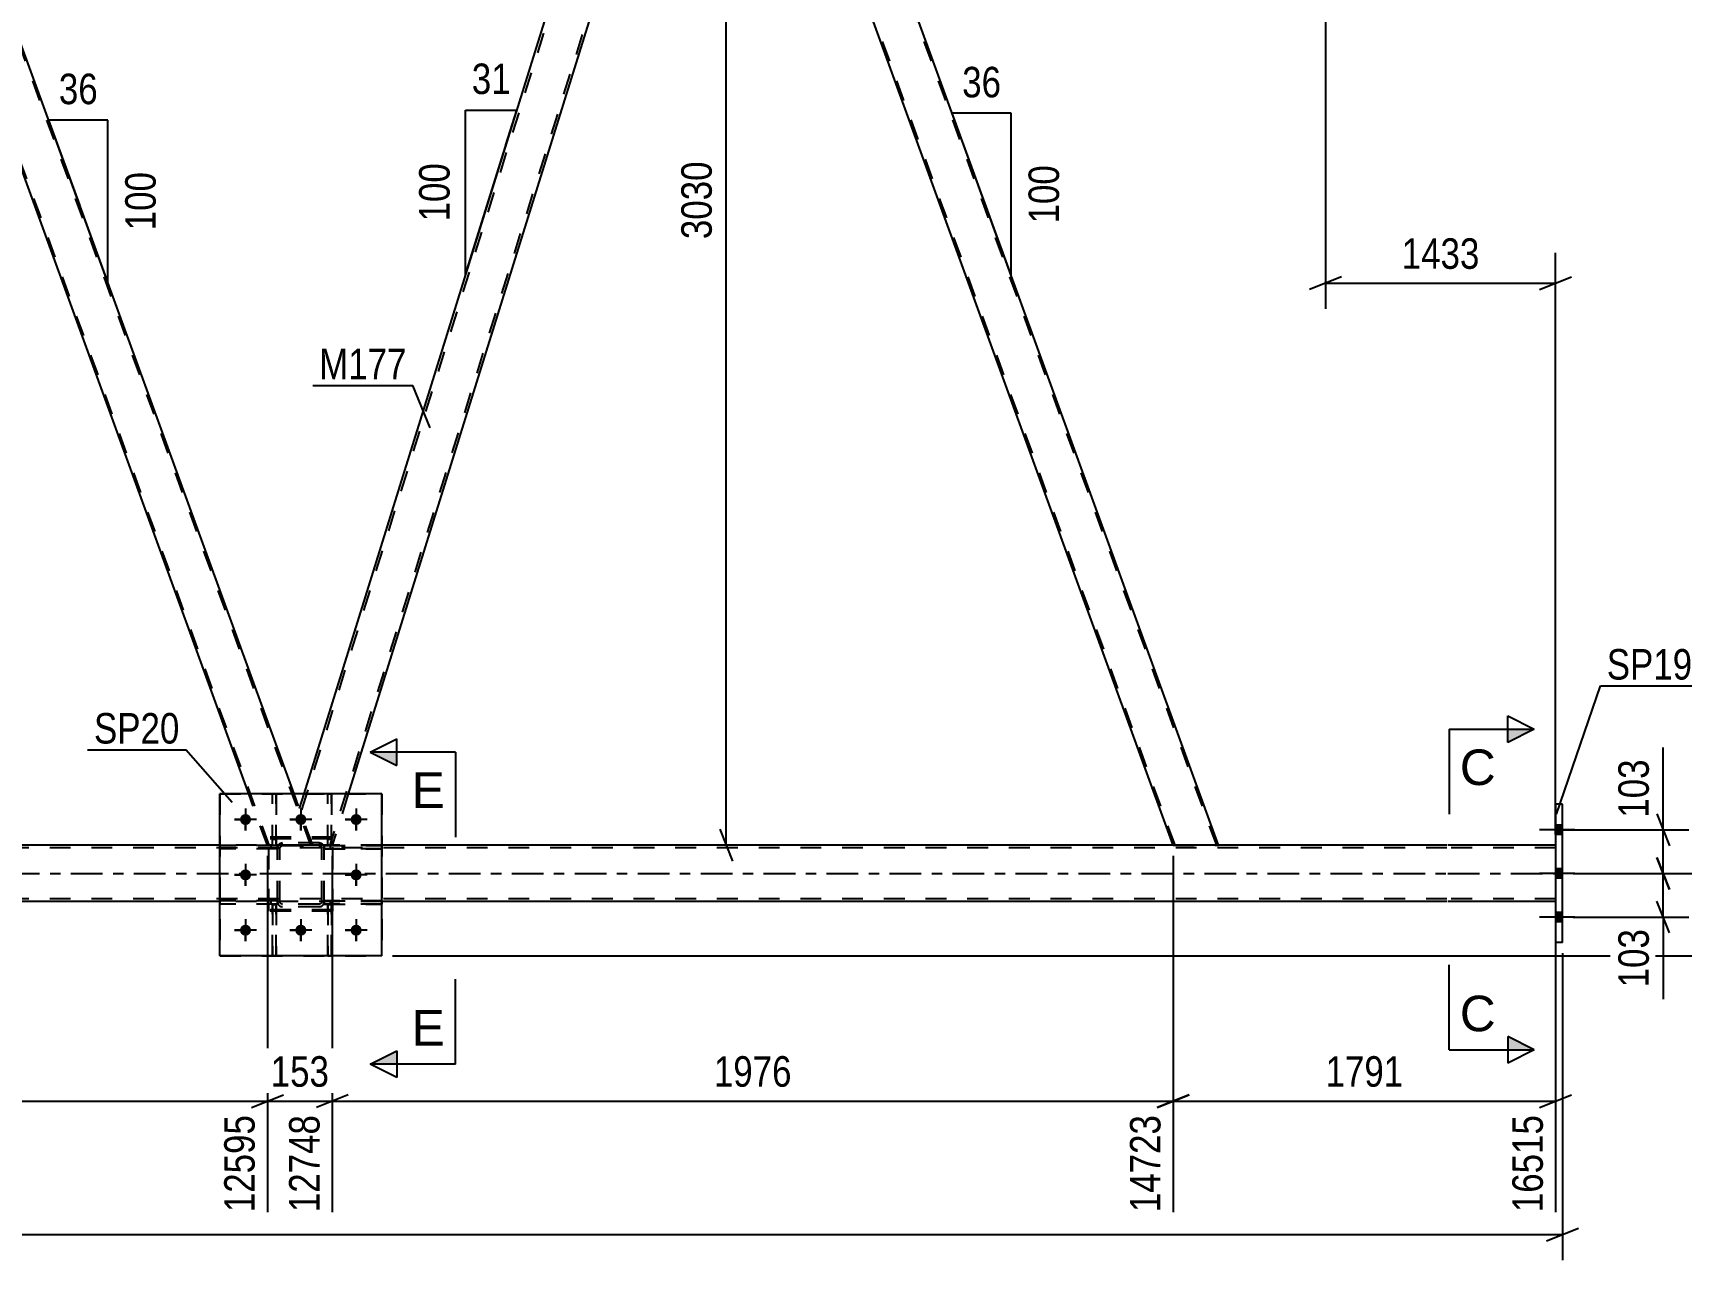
# Model space of a CAD drawing. Header units: millimetres. Extents: x -82 to 759, y -428 to 166.
# Drawn here: x 526.4 to 681.3, y -162.2 to -46.9 of the extents above; entities that cross this region are included whole.
import ezdxf

# ---------------------------------------------------------------- set-up
doc = ezdxf.new("R2010")
doc.units = ezdxf.units.MM
doc.linetypes.add('DXK_LINE_DOT2', pattern=[3.9198, 1.9599, -1.9599])
doc.linetypes.add('DXK_LINE_DOT3', pattern=[5.9187, 2.979, -0.9799, 0.9799, -0.9799])
doc.styles.add('Arial', font='ARIAL.TTF', dxfattribs={"height": 0.2})
doc.styles.add('Arial Narrow', font='ARIALN.TTF', dxfattribs={"height": 0.2})

# ---------------------------------------------------------------- blocks, each defined once
blk = doc.blocks.new('Part-814409776-3960 - 3670')
at = {"color": 2, "linetype": 'Continuous'}
for p, q in [((593.71, -2), (589.45, -2)), ((637.83, -123.22), (593.71, -2)), ((633.57, -123.22), (590.98, -6.2))]:
    blk.add_line(p, q, dxfattribs=at)
at = {"color": 7, "linetype": 'DXK_LINE_DOT2'}
for p, q in [((589.45, -2), (590.98, -6.2)), ((633.74, -123.22), (589.62, -2)), ((637.66, -123.22), (593.54, -2)), ((633.57, -123.22), (637.83, -123.22))]:
    blk.add_line(p, q, dxfattribs=at)
blk = doc.blocks.new('Part-814409776-3896 - 3670')
at = {"color": 2, "linetype": 'Continuous'}
for p, q in [((554.13, -118.4), (554.13, -118.4)), ((554.45, -118.4), (554.13, -118.4)), ((554.45, -118.4), (554.45, -118.4))]:
    blk.add_line(p, q, dxfattribs=at)
at = {"color": 7, "linetype": 'DXK_LINE_DOT2'}
for p, q in [((554.13, -123.25), (554.13, -118.4)), ((554.45, -123.25), (554.45, -118.4)), ((554.13, -122.65), (554.45, -122.65)), ((554.45, -123.25), (554.13, -123.25))]:
    blk.add_line(p, q, dxfattribs=at)
blk = doc.blocks.new('Part-814409776-3920 - 3670')
at = {"color": 7, "linetype": 'DXK_LINE_DOT2'}
for p, q in [((549.38, -128.44), (543.98, -128.44)), ((543.98, -128.44), (543.98, -128.76)), ((548.78, -128.76), (548.78, -128.44)), ((549.38, -128.76), (549.38, -128.44)), ((549.38, -128.76), (543.98, -128.76))]:
    blk.add_line(p, q, dxfattribs=at)
blk = doc.blocks.new('Part-814409776-3889 - 3670')
at = {"color": 7, "linetype": 'DXK_LINE_DOT2'}
for p, q in [((559.18, -123.24), (553.78, -123.24)), ((553.78, -123.24), (553.78, -123.56)), ((553.78, -123.56), (559.18, -123.56)), ((554.38, -123.56), (554.38, -123.24)), ((559.18, -123.56), (559.18, -123.24))]:
    blk.add_line(p, q, dxfattribs=at)
blk = doc.blocks.new('Part-814409776-3890 - 3670')
at = {"color": 7, "linetype": 'DXK_LINE_DOT2'}
for p, q in [((559.18, -128.44), (553.78, -128.44)), ((553.78, -128.44), (553.78, -128.76)), ((554.38, -128.76), (554.38, -128.44)), ((559.18, -128.76), (559.18, -128.44)), ((553.78, -128.76), (559.18, -128.76))]:
    blk.add_line(p, q, dxfattribs=at)
blk = doc.blocks.new('Part-814409776-3893 - 3670')
at = {"color": 7, "linetype": 'DXK_LINE_DOT2'}
for p, q in [((549.25, -128.77), (548.93, -128.77)), ((548.93, -128.77), (548.93, -133.6)), ((548.93, -129.37), (549.25, -129.37)), ((549.25, -133.6), (549.25, -128.77)), ((548.93, -133.6), (549.25, -133.6))]:
    blk.add_line(p, q, dxfattribs=at)
blk = doc.blocks.new('Part-814409776-3899 - 3670')
at = {"color": 2, "linetype": 'Continuous'}
for p, q in [((548.93, -118.4), (548.93, -118.4)), ((549.25, -118.4), (548.93, -118.4)), ((549.25, -118.4), (549.25, -118.4))]:
    blk.add_line(p, q, dxfattribs=at)
at = {"color": 7, "linetype": 'DXK_LINE_DOT2'}
for p, q in [((548.93, -123.25), (548.93, -118.4)), ((549.25, -123.25), (549.25, -118.4)), ((548.93, -122.65), (549.25, -122.65)), ((549.25, -123.25), (548.93, -123.25))]:
    blk.add_line(p, q, dxfattribs=at)
blk = doc.blocks.new('Part-814409776-3900 - 3670')
at = {"color": 7, "linetype": 'DXK_LINE_DOT2'}
for p, q in [((549.38, -123.24), (543.98, -123.24)), ((543.98, -123.56), (543.98, -123.24)), ((549.38, -123.56), (543.98, -123.56)), ((548.78, -123.56), (548.78, -123.24)), ((549.38, -123.24), (549.38, -123.56))]:
    blk.add_line(p, q, dxfattribs=at)
blk = doc.blocks.new('Part-814409776-3901 - 3670')
at = {"color": 7, "linetype": 'DXK_LINE_DOT2'}
for p, q in [((549.38, -128.44), (543.98, -128.44)), ((543.98, -128.76), (543.98, -128.44)), ((548.78, -128.76), (548.78, -128.44)), ((549.38, -128.44), (549.38, -128.76)), ((549.38, -128.76), (543.98, -128.76))]:
    blk.add_line(p, q, dxfattribs=at)
blk = doc.blocks.new('Bolt-814409776-3905 - 3670')
at = {"linetype": 'Continuous'}
for points in [[(669.51, -121.32), (669.51, -122.2), (670.15, -122.2), (670.15, -121.32)], [(669.51, -121.32), (669.51, -122.2), (670.15, -122.2), (670.15, -121.32)], [(669.51, -121.32), (669.51, -122.2), (670.15, -122.2), (670.15, -121.32)], [(669.51, -125.42), (669.51, -126.3), (670.15, -126.3), (670.15, -125.42)], [(669.51, -125.42), (669.51, -126.3), (670.15, -126.3), (670.15, -125.42)], [(669.51, -129.52), (669.51, -130.4), (670.15, -130.4), (670.15, -129.52)], [(669.51, -129.52), (669.51, -130.4), (670.15, -130.4), (670.15, -129.52)], [(669.51, -129.52), (669.51, -130.4), (670.15, -130.4), (670.15, -129.52)]]:
    blk.add_hatch(color=1, dxfattribs=at).paths.add_polyline_path(points)
at = {"color": 1, "linetype": 'Continuous'}
for p, q in [((671.31, -121.76), (667.99, -121.76)), ((671.31, -121.76), (667.99, -121.76)), ((671.31, -121.76), (667.99, -121.76)), ((670.15, -121.32), (669.51, -121.32)), ((670.15, -121.32), (669.51, -121.32)), ((670.15, -121.32), (669.51, -121.32)), ((670.15, -122.2), (669.51, -122.2)), ((670.15, -122.2), (669.51, -122.2)), ((670.15, -122.2), (669.51, -122.2)), ((670.15, -125.42), (669.51, -125.42)), ((670.15, -125.42), (669.51, -125.42)), ((671.31, -125.86), (667.99, -125.86)), ((671.31, -125.86), (667.99, -125.86)), ((670.15, -126.3), (669.51, -126.3)), ((670.15, -126.3), (669.51, -126.3)), ((671.31, -129.96), (667.99, -129.96)), ((671.31, -129.96), (667.99, -129.96)), ((671.31, -129.96), (667.99, -129.96)), ((670.15, -129.52), (669.51, -129.52)), ((670.15, -129.52), (669.51, -129.52)), ((670.15, -129.52), (669.51, -129.52)), ((670.15, -130.4), (669.51, -130.4)), ((670.15, -130.4), (669.51, -130.4)), ((670.15, -130.4), (669.51, -130.4))]:
    blk.add_line(p, q, dxfattribs=at)
blk = doc.blocks.new('Part-814409776-3906 - 3670')
at = {"color": 7, "linetype": 'DXK_LINE_DOT2'}
for p, q in [((553.78, -128.76), (553.78, -128.44)), ((553.78, -128.44), (559.18, -128.44)), ((554.38, -128.76), (554.38, -128.44)), ((559.18, -128.44), (559.18, -128.76)), ((559.18, -128.76), (553.78, -128.76))]:
    blk.add_line(p, q, dxfattribs=at)
blk = doc.blocks.new('Part-814409776-3911 - 3670')
at = {"color": 2, "linetype": 'Continuous'}
for p, q in [((559.18, -118.4), (543.98, -118.4)), ((543.98, -133.6), (543.98, -118.4)), ((559.18, -133.6), (559.18, -118.4)), ((559.18, -133.6), (543.98, -133.6))]:
    blk.add_line(p, q, dxfattribs=at)
blk = doc.blocks.new('Part-814409776-3912 - 3670')
at = {"color": 7, "linetype": 'DXK_LINE_DOT2'}
for p, q in [((543.98, -118.4), (559.18, -118.4)), ((543.98, -118.4), (543.98, -133.6)), ((559.18, -118.4), (559.18, -133.6)), ((543.98, -133.6), (559.18, -133.6))]:
    blk.add_line(p, q, dxfattribs=at)
blk = doc.blocks.new('Part-814409776-3913 - 3670')
at = {"color": 7, "linetype": 'DXK_LINE_DOT2'}
for p, q in [((553.78, -123.56), (553.78, -123.24)), ((553.78, -123.24), (559.18, -123.24)), ((559.18, -123.56), (553.78, -123.56)), ((554.38, -123.56), (554.38, -123.24)), ((559.18, -123.24), (559.18, -123.56))]:
    blk.add_line(p, q, dxfattribs=at)
blk = doc.blocks.new('Part-814409776-3935 - 3670')
at = {"color": 2, "linetype": 'Continuous'}
for p, q in [((508.57, -2), (504.32, -2)), ((550.94, -118.4), (508.57, -2)), ((546.69, -118.4), (505.85, -6.2))]:
    blk.add_line(p, q, dxfattribs=at)
at = {"color": 7, "linetype": 'DXK_LINE_DOT2'}
for p, q in [((504.32, -2), (505.85, -6.2)), ((548.61, -123.22), (504.49, -2)), ((552.53, -123.22), (508.4, -2)), ((548.44, -123.22), (546.69, -118.4)), ((552.7, -123.22), (550.94, -118.4)), ((552.7, -123.22), (548.44, -123.22))]:
    blk.add_line(p, q, dxfattribs=at)
blk = doc.blocks.new('Part-814409776-3950 - 3670')
at = {"color": 7, "linetype": 'DXK_LINE_DOT2'}
for p, q in [((588.39, -2), (551.57, -120.12)), ((590.86, -5.88), (554.29, -123.22)), ((591, -6.25), (590.98, -6.2)), ((591, -6.25), (590.98, -6.2)), ((551.85, -118.4), (551.43, -119.75)), ((556.04, -118.4), (554.54, -123.22)), ((552.7, -123.22), (551.43, -119.75)), ((554.54, -123.22), (552.7, -123.22))]:
    blk.add_line(p, q, dxfattribs=at)
at = {"color": 2, "linetype": 'Continuous'}
for p, q in [((588.13, -2), (551.85, -118.4)), ((589.45, -2), (588.13, -2)), ((590.98, -6.2), (589.45, -2)), ((591, -6.25), (556.04, -118.4))]:
    blk.add_line(p, q, dxfattribs=at)
blk = doc.blocks.new('Part-814409776-3980 - 3670')
at = {"color": 2, "linetype": 'Continuous'}
for p, q in [((670.15, -119.36), (669.51, -119.36)), ((669.51, -119.36), (669.51, -132.36)), ((670.15, -132.36), (670.15, -119.36)), ((670.15, -132.36), (669.51, -132.36))]:
    blk.add_line(p, q, dxfattribs=at)
blk = doc.blocks.new('Part-814409776-3982 - 3670')
at = {"color": 7, "linetype": 'DXK_LINE_DOT2'}
for p, q in [((554.58, -122.6), (548.58, -122.6)), ((548.58, -129.4), (548.58, -122.6)), ((554.58, -129.4), (554.58, -122.6)), ((554.58, -129.4), (548.58, -129.4))]:
    blk.add_line(p, q, dxfattribs=at)
blk = doc.blocks.new('Part-814409776-3983 - 3670')
at = {"color": 7, "linetype": 'DXK_LINE_DOT2'}
for p, q in [((554.58, -122.47), (548.58, -122.47)), ((548.58, -129.27), (548.58, -122.47)), ((554.58, -129.27), (554.58, -122.47)), ((554.58, -129.27), (548.58, -129.27))]:
    blk.add_line(p, q, dxfattribs=at)
blk = doc.blocks.new('Part-814409776-3984 - 3670')
at = {"color": 7, "linetype": 'DXK_LINE_DOT2'}
for p, q in [((549.38, -123.48), (549.42, -123.3)), ((549.42, -123.3), (549.38, -123.48)), ((549.38, -128.52), (549.38, -123.48)), ((549.62, -123.48), (549.64, -123.39)), ((549.62, -128.52), (549.62, -123.48)), ((549.64, -123.39), (549.69, -123.31)), ((549.68, -123.04), (549.86, -123)), ((549.86, -123), (549.68, -123.04)), ((549.69, -123.31), (549.77, -123.26)), ((549.77, -123.26), (549.86, -123.24)), ((553.3, -123), (549.86, -123)), ((549.86, -123.24), (553.3, -123.24)), ((553.3, -123), (553.48, -123.04)), ((553.48, -123.04), (553.3, -123)), ((553.3, -123.24), (553.39, -123.26)), ((553.39, -123.26), (553.47, -123.31)), ((553.47, -123.31), (553.52, -123.39)), ((553.52, -123.39), (553.54, -123.48)), ((553.54, -128.52), (553.54, -123.48)), ((553.74, -123.3), (553.78, -123.48)), ((553.78, -123.48), (553.74, -123.3)), ((553.78, -128.52), (553.78, -123.48)), ((549.42, -128.71), (549.38, -128.52)), ((549.38, -128.52), (549.42, -128.71)), ((549.64, -128.62), (549.62, -128.52)), ((553.54, -128.52), (553.52, -128.62)), ((553.78, -128.52), (553.74, -128.71)), ((553.74, -128.71), (553.78, -128.52)), ((549.69, -128.69), (549.64, -128.62)), ((549.86, -129), (549.68, -128.97)), ((549.68, -128.97), (549.86, -129)), ((549.77, -128.75), (549.69, -128.69)), ((549.86, -128.76), (549.77, -128.75)), ((553.3, -128.76), (549.86, -128.76)), ((553.3, -129), (549.86, -129)), ((553.39, -128.75), (553.3, -128.76)), ((553.48, -128.97), (553.3, -129)), ((553.3, -129), (553.48, -128.97)), ((553.47, -128.69), (553.39, -128.75)), ((553.52, -128.62), (553.47, -128.69))]:
    blk.add_line(p, q, dxfattribs=at)
at = {"color": 7, "linetype": 'DXK_LINE_DOT3'}
blk.add_line((551.58, -126), (551.58, -126), dxfattribs=at)
at = {"color": 7, "linetype": 'DXK_LINE_DOT2'}
for centre, start, end in [((549.86, -123.48), 112.5, 157.5), ((549.86, -123.48), 112.5, 157.5), ((553.3, -123.48), 22.5, 67.5), ((553.3, -123.48), 22.5, 67.5), ((549.86, -128.52), 202.5, 247.5), ((549.86, -128.52), 202.5, 247.5), ((553.3, -128.52), 292.5, 337.5), ((553.3, -128.52), 292.5, 337.5)]:
    blk.add_arc(centre, 0.48, start, end, dxfattribs=at)
blk = doc.blocks.new('Part-814409776-3990 - 3670')
at = {"color": 7, "linetype": 'DXK_LINE_DOT2'}
for p, q in [((659.29, -123.46), (44.64, -123.46)), ((559.18, -123.22), (543.98, -123.22)), ((669.51, -123.46), (659.39, -123.46)), ((669.51, -123.22), (669.51, -128.5)), ((659.29, -128.26), (44.64, -128.26)), ((559.18, -128.5), (543.98, -128.5)), ((669.51, -128.26), (659.39, -128.26))]:
    blk.add_line(p, q, dxfattribs=at)
at = {"color": 2, "linetype": 'Continuous'}
for p, q in [((543.98, -123.22), (388.91, -123.22)), ((659.29, -123.22), (559.18, -123.22)), ((669.51, -123.22), (659.39, -123.22)), ((543.98, -128.5), (388.91, -128.5)), ((659.29, -128.5), (559.18, -128.5)), ((669.51, -128.5), (659.39, -128.5))]:
    blk.add_line(p, q, dxfattribs=at)
at = {"color": 7, "linetype": 'DXK_LINE_DOT3'}
for p, q in [((44.64, -125.86), (659.29, -125.86)), ((659.39, -125.86), (669.51, -125.86))]:
    blk.add_line(p, q, dxfattribs=at)
blk = doc.blocks.new('Part-814409776-4020 - 3670')
at = {"color": 7, "linetype": 'DXK_LINE_DOT2'}
for p, q in [((549.38, -123.24), (543.98, -123.24)), ((543.98, -123.24), (543.98, -123.56)), ((549.38, -123.56), (543.98, -123.56)), ((548.78, -123.56), (548.78, -123.24)), ((549.38, -123.56), (549.38, -123.24))]:
    blk.add_line(p, q, dxfattribs=at)
blk = doc.blocks.new('Part-814409776-4042 - 3670')
at = {"color": 7, "linetype": 'DXK_LINE_DOT2'}
for p, q in [((549.38, -123.48), (549.42, -123.3)), ((549.42, -123.3), (549.38, -123.48)), ((549.38, -128.52), (549.38, -123.48)), ((549.62, -123.48), (549.64, -123.39)), ((549.62, -128.52), (549.62, -123.48)), ((549.64, -123.39), (549.69, -123.31)), ((549.68, -123.04), (549.86, -123)), ((549.86, -123), (549.68, -123.04)), ((549.69, -123.31), (549.77, -123.26)), ((549.77, -123.26), (549.86, -123.24)), ((553.3, -123), (549.86, -123)), ((549.86, -123.24), (553.3, -123.24)), ((553.3, -123), (553.48, -123.04)), ((553.48, -123.04), (553.3, -123)), ((553.3, -123.24), (553.39, -123.26)), ((553.39, -123.26), (553.47, -123.31)), ((553.47, -123.31), (553.52, -123.39)), ((553.52, -123.39), (553.54, -123.48)), ((553.54, -128.52), (553.54, -123.48)), ((553.74, -123.3), (553.78, -123.48)), ((553.78, -123.48), (553.74, -123.3)), ((553.78, -128.52), (553.78, -123.48)), ((549.42, -128.71), (549.38, -128.52)), ((549.38, -128.52), (549.42, -128.71)), ((549.64, -128.62), (549.62, -128.52)), ((553.54, -128.52), (553.52, -128.62)), ((553.78, -128.52), (553.74, -128.71)), ((553.74, -128.71), (553.78, -128.52)), ((549.69, -128.69), (549.64, -128.62)), ((549.86, -129), (549.68, -128.97)), ((549.68, -128.97), (549.86, -129)), ((549.77, -128.75), (549.69, -128.69)), ((549.86, -128.76), (549.77, -128.75)), ((553.3, -128.76), (549.86, -128.76)), ((553.3, -129), (549.86, -129)), ((553.39, -128.75), (553.3, -128.76)), ((553.48, -128.97), (553.3, -129)), ((553.3, -129), (553.48, -128.97)), ((553.47, -128.69), (553.39, -128.75)), ((553.52, -128.62), (553.47, -128.69))]:
    blk.add_line(p, q, dxfattribs=at)
at = {"color": 7, "linetype": 'DXK_LINE_DOT3'}
blk.add_line((551.58, -126), (551.58, -126), dxfattribs=at)
at = {"color": 7, "linetype": 'DXK_LINE_DOT2'}
for centre, start, end in [((549.86, -123.48), 112.5, 157.5), ((549.86, -123.48), 112.5, 157.5), ((553.3, -123.48), 22.5, 67.5), ((553.3, -123.48), 22.5, 67.5), ((549.86, -128.52), 202.5, 247.5), ((549.86, -128.52), 202.5, 247.5), ((553.3, -128.52), 292.5, 337.5), ((553.3, -128.52), 292.5, 337.5)]:
    blk.add_arc(centre, 0.48, start, end, dxfattribs=at)
blk = doc.blocks.new('Part-814409776-4057 - 3670')
at = {"color": 7, "linetype": 'DXK_LINE_DOT2'}
for p, q in [((548.93, -123.25), (548.93, -118.4)), ((548.93, -118.4), (549.25, -118.4)), ((549.25, -118.4), (549.25, -123.25)), ((548.93, -122.65), (549.25, -122.65)), ((549.25, -123.25), (548.93, -123.25))]:
    blk.add_line(p, q, dxfattribs=at)
blk = doc.blocks.new('Part-814409776-4060 - 3670')
at = {"color": 7, "linetype": 'DXK_LINE_DOT2'}
for p, q in [((554.13, -123.25), (554.13, -118.4)), ((554.13, -118.4), (554.45, -118.4)), ((554.45, -118.4), (554.45, -123.25)), ((554.13, -122.65), (554.45, -122.65)), ((554.45, -123.25), (554.13, -123.25))]:
    blk.add_line(p, q, dxfattribs=at)
blk = doc.blocks.new('Part-814409776-4063 - 3670')
at = {"color": 7, "linetype": 'DXK_LINE_DOT2'}
for p, q in [((548.93, -133.6), (548.93, -128.77)), ((548.93, -128.77), (549.25, -128.77)), ((548.93, -129.37), (549.25, -129.37)), ((549.25, -128.77), (549.25, -133.6)), ((549.25, -133.6), (548.93, -133.6))]:
    blk.add_line(p, q, dxfattribs=at)
blk = doc.blocks.new('Part-814409776-4066 - 3670')
at = {"color": 7, "linetype": 'DXK_LINE_DOT2'}
for p, q in [((554.13, -133.6), (554.13, -128.77)), ((554.13, -128.77), (554.45, -128.77)), ((554.13, -129.37), (554.45, -129.37)), ((554.45, -128.77), (554.45, -133.6)), ((554.45, -133.6), (554.13, -133.6))]:
    blk.add_line(p, q, dxfattribs=at)
blk = doc.blocks.new('Part-814409776-4086 - 3670')
at = {"color": 7, "linetype": 'DXK_LINE_DOT2'}
for p, q in [((554.45, -128.77), (554.13, -128.77)), ((554.13, -128.77), (554.13, -133.6)), ((554.13, -129.37), (554.45, -129.37)), ((554.45, -133.6), (554.45, -128.77)), ((554.13, -133.6), (554.45, -133.6))]:
    blk.add_line(p, q, dxfattribs=at)
blk = doc.blocks.new('Bolt-814409776-4087 - 3670')
at = {"linetype": 'Continuous'}
for points in [[(546.9, -120.8, -1), (545.86, -120.8, -1)], [(552.1, -120.8, -1), (551.06, -120.8, -1)], [(557.3, -120.8, -1), (556.26, -120.8, -1)], [(546.9, -126, -1), (545.86, -126, -1)], [(557.3, -126, -1), (556.26, -126, -1)], [(546.9, -131.2, -1), (545.86, -131.2, -1)], [(552.1, -131.2, -1), (551.06, -131.2, -1)], [(557.3, -131.2, -1), (556.26, -131.2, -1)]]:
    blk.add_hatch(color=1, dxfattribs=at).paths.add_polyline_path(points)
at = {"color": 1, "linetype": 'Continuous'}
for p, q in [((547.42, -120.8), (545.34, -120.8)), ((546.38, -119.76), (546.38, -121.84)), ((552.62, -120.8), (550.54, -120.8)), ((551.58, -119.76), (551.58, -121.84)), ((557.82, -120.8), (555.74, -120.8)), ((556.78, -119.76), (556.78, -121.84)), ((546.38, -124.96), (546.38, -127.04)), ((556.78, -124.96), (556.78, -127.04)), ((547.42, -126), (545.34, -126)), ((557.82, -126), (555.74, -126)), ((547.42, -131.2), (545.34, -131.2)), ((546.38, -130.16), (546.38, -132.24)), ((552.62, -131.2), (550.54, -131.2)), ((551.58, -130.16), (551.58, -132.24)), ((557.82, -131.2), (555.74, -131.2)), ((556.78, -130.16), (556.78, -132.24))]:
    blk.add_line(p, q, dxfattribs=at)
blk = doc.blocks.new('Bolt-814409776-4088 - 3670')
at = {"color": 1, "linetype": 'Continuous'}
for p, q in [((545.34, -120.8), (546.03, -120.8)), ((546.38, -119.76), (546.38, -120.46)), ((547.42, -120.8), (546.73, -120.8)), ((550.54, -120.8), (551.23, -120.8)), ((551.58, -119.76), (551.58, -120.46)), ((552.62, -120.8), (551.93, -120.8)), ((555.74, -120.8), (556.43, -120.8)), ((556.78, -119.76), (556.78, -120.46)), ((557.82, -120.8), (557.13, -120.8)), ((546.38, -121.84), (546.38, -121.15)), ((551.58, -121.84), (551.58, -121.15)), ((556.78, -121.84), (556.78, -121.15)), ((546.38, -124.96), (546.38, -125.66)), ((556.78, -124.96), (556.78, -125.66)), ((545.34, -126), (546.03, -126)), ((546.38, -127.04), (546.38, -126.35)), ((547.42, -126), (546.73, -126)), ((555.74, -126), (556.43, -126)), ((556.78, -127.04), (556.78, -126.35)), ((557.82, -126), (557.13, -126)), ((545.34, -131.2), (546.03, -131.2)), ((546.38, -130.16), (546.38, -130.86)), ((546.38, -132.24), (546.38, -131.55)), ((547.42, -131.2), (546.73, -131.2)), ((550.54, -131.2), (551.23, -131.2)), ((551.58, -130.16), (551.58, -130.86)), ((551.58, -132.24), (551.58, -131.55)), ((552.62, -131.2), (551.93, -131.2)), ((555.74, -131.2), (556.43, -131.2)), ((556.78, -130.16), (556.78, -130.86)), ((556.78, -132.24), (556.78, -131.55)), ((557.82, -131.2), (557.13, -131.2))]:
    blk.add_line(p, q, dxfattribs=at)
blk = doc.blocks.new('StraightDimension-814409776-5445 - 3670')
at = {"color": 7, "linetype": 'Continuous'}
for p, q in [((592.15, -3.5), (590.95, -0.5)), ((610.68, -2), (588.7, -2)), ((591.55, -123.22), (591.55, -2)), ((590.95, -121.72), (592.15, -124.72)), ((609.81, -123.22), (588.7, -123.22))]:
    blk.add_line(p, q, dxfattribs=at)
at = {"color": 0}
blk.add_wipeout([(590.8, -58.35), (586.6, -58.35), (586.6, -66.87), (590.8, -66.87)], dxfattribs=at)
at = {"color": 3, "style": 'Arial Narrow'}
blk.add_text('3030', height=2.863, rotation=90.0002, dxfattribs=at).set_placement((590.2, -66.27))
blk = doc.blocks.new('StraightDimension-814409776-4997 - 3670')
at = {"color": 7, "linetype": 'Continuous'}
for p, q in [((670.15, -133.36), (670.15, -162.19)), ((668.65, -160.39), (671.65, -159.19)), ((-0.64, -159.79), (670.15, -159.79))]:
    blk.add_line(p, q, dxfattribs=at)
blk = doc.blocks.new('StraightDimension-814409776-4986 - 3670')
at = {"color": 7, "linetype": 'Continuous'}
for p, q in [((647.89, -3), (647.89, -72.81)), ((669.51, -122.22), (669.51, -67.56)), ((649.39, -69.81), (646.39, -71.01)), ((647.89, -70.41), (669.51, -70.41)), ((668.01, -71.01), (671.01, -69.81))]:
    blk.add_line(p, q, dxfattribs=at)
at = {"color": 0}
blk.add_wipeout([(662.96, -69.66), (662.96, -65.46), (654.45, -65.46), (654.45, -69.66)], dxfattribs=at)
at = {"color": 3, "style": 'Arial Narrow'}
blk.add_text('1433', height=2.863, dxfattribs=at).set_placement((655.05, -69.06))
blk = doc.blocks.new('StraightDimension-814409776-4644 - 3670')
at = {"color": 7, "linetype": 'Continuous'}
for p, q in [((679.02, -120.26), (680.22, -123.26)), ((669.75, -121.76), (682.02, -121.76)), ((679.62, -125.86), (679.62, -121.76)), ((680.22, -127.36), (679.02, -124.36)), ((671.15, -125.86), (682.02, -125.86))]:
    blk.add_line(p, q, dxfattribs=at)
at = {"color": 0}
blk.add_wipeout([(678.87, -114.55), (674.67, -114.55), (674.67, -121.23), (678.87, -121.23)], dxfattribs=at)
at = {"color": 7, "linetype": 'Continuous'}
blk.add_line((679.62, -121.76), (679.62, -114.03), dxfattribs=at)
blk.add_line((679.62, -121.76), (679.62, -114.03), dxfattribs=at)
at = {"color": 3, "style": 'Arial Narrow'}
blk.add_text('103', height=2.863, rotation=90.0002, dxfattribs=at).set_placement((678.27, -120.63))
blk = doc.blocks.new('StraightDimension-814409776-5283 - 3670')
at = {"color": 7, "linetype": 'Continuous'}
for p, q in [((469.41, -124.22), (469.41, -157.69)), ((548.44, -124.22), (548.44, -157.69)), ((470.91, -146.65), (467.91, -147.85)), ((546.94, -147.85), (549.94, -146.65)), ((469.41, -147.25), (548.44, -147.25))]:
    blk.add_line(p, q, dxfattribs=at)
at = {"color": 0}
blk.add_wipeout([(513.18, -146.5), (513.18, -142.3), (504.67, -142.3), (504.67, -146.5)], dxfattribs=at)
at = {"color": 0, "linetype": 'Continuous'}
blk.add_wipeout([(547.84, -147.95), (543.64, -147.95), (543.64, -158.29), (547.84, -158.29)], dxfattribs=at)
at = {"color": 3, "style": 'Arial Narrow'}
blk.add_text('1976', height=2.863, dxfattribs=at).set_placement((505.27, -145.9))
at = {"color": 3, "linetype": 'Continuous', "style": 'Arial Narrow'}
blk.add_text('12595', height=2.863, rotation=90.0002, dxfattribs=at).set_placement((547.24, -157.69))
blk = doc.blocks.new('StraightDimension-814409776-5008 - 3670')
at = {"color": 7, "linetype": 'Continuous'}
for p, q in [((633.57, -124.22), (633.57, -157.69)), ((669.51, -129.5), (669.51, -157.69)), ((635.07, -146.65), (632.07, -147.85)), ((668.01, -147.85), (671.01, -146.65)), ((633.57, -147.25), (669.51, -147.25))]:
    blk.add_line(p, q, dxfattribs=at)
at = {"color": 0}
blk.add_wipeout([(655.8, -146.5), (655.8, -142.3), (647.29, -142.3), (647.29, -146.5)], dxfattribs=at)
at = {"color": 0, "linetype": 'Continuous'}
blk.add_wipeout([(668.91, -147.95), (664.71, -147.95), (664.71, -158.29), (668.91, -158.29)], dxfattribs=at)
at = {"color": 3, "style": 'Arial Narrow'}
blk.add_text('1791', height=2.863, dxfattribs=at).set_placement((647.89, -145.9))
at = {"color": 3, "linetype": 'Continuous', "style": 'Arial Narrow'}
blk.add_text('16515', height=2.863, rotation=90.0002, dxfattribs=at).set_placement((668.31, -157.69))
blk = doc.blocks.new('AngleDimension-814409776-5369 - 3670')
at = {"color": 7, "linetype": 'Continuous'}
for p, q in [((530.8, -63.05), (527.9, -55.09)), ((533.44, -55.09), (527.9, -55.09)), ((533.44, -70.31), (527.9, -55.09)), ((533.44, -70.31), (533.44, -55.09))]:
    blk.add_line(p, q, dxfattribs=at)
at = {"color": 0}
for points in [[(533.1, -54.19), (533.1, -49.99), (528.24, -49.99), (528.24, -54.19)], [(538.54, -59.36), (534.34, -59.36), (534.34, -66.04), (538.54, -66.04)]]:
    blk.add_wipeout(points, dxfattribs=at)
at = {"color": 3, "style": 'Arial Narrow'}
blk.add_text('36', height=2.863, dxfattribs=at).set_placement((528.84, -53.59))
blk.add_text('100', height=2.863, rotation=90.0002, dxfattribs=at).set_placement((537.94, -65.44))
blk = doc.blocks.new('AngleDimension-814409776-4228 - 3670')
at = {"color": 7, "linetype": 'Continuous'}
for p, q in [((617.73, -68), (612.8, -54.45)), ((618.34, -54.45), (612.8, -54.45)), ((618.34, -69.67), (612.8, -54.45)), ((618.34, -69.67), (618.34, -54.45))]:
    blk.add_line(p, q, dxfattribs=at)
at = {"color": 0}
for points in [[(618, -53.55), (618, -49.35), (613.14, -49.35), (613.14, -53.55)], [(623.44, -58.72), (619.24, -58.72), (619.24, -65.4), (623.44, -65.4)]]:
    blk.add_wipeout(points, dxfattribs=at)
at = {"color": 3, "style": 'Arial Narrow'}
blk.add_text('36', height=2.863, dxfattribs=at).set_placement((613.74, -52.95))
blk.add_text('100', height=2.863, rotation=90.0002, dxfattribs=at).set_placement((622.84, -64.8))
blk = doc.blocks.new('AngleDimension-814409776-4242 - 3670')
at = {"color": 7, "linetype": 'Continuous'}
for p, q in [((567.06, -54.14), (571.88, -54.14)), ((567.06, -69.6), (571.88, -54.14)), ((567.06, -69.6), (567.06, -54.14)), ((570.86, -57.42), (571.88, -54.14))]:
    blk.add_line(p, q, dxfattribs=at)
at = {"color": 0}
for points in [[(571.9, -53.24), (571.9, -49.04), (567.05, -49.04), (567.05, -53.24)], [(566.16, -58.53), (561.96, -58.53), (561.96, -65.21), (566.16, -65.21)]]:
    blk.add_wipeout(points, dxfattribs=at)
at = {"color": 3, "style": 'Arial Narrow'}
blk.add_text('31', height=2.863, dxfattribs=at).set_placement((567.65, -52.64))
blk.add_text('100', height=2.863, rotation=90.0002, dxfattribs=at).set_placement((565.56, -64.61))
blk = doc.blocks.new('StraightDimension-814409776-4609 - 3670')
at = {"color": 7, "linetype": 'Continuous'}
for p, q in [((696.44, 16.1), (695.24, 19.1)), ((645.06, 17.6), (698.24, 17.6)), ((695.84, -133.6), (695.84, 17.6)), ((695.24, -132.1), (696.44, -135.1)), ((560.18, -133.6), (698.24, -133.6))]:
    blk.add_line(p, q, dxfattribs=at)
at = {"color": 0}
blk.add_wipeout([(695.09, -53.75), (690.89, -53.75), (690.89, -62.26), (695.09, -62.26)], dxfattribs=at)
at = {"color": 3, "style": 'Arial Narrow'}
blk.add_text('3780', height=2.863, rotation=90.0002, dxfattribs=at).set_placement((694.49, -61.66))
blk = doc.blocks.new('StraightDimension-814409776-4652 - 3670')
at = {"color": 7, "linetype": 'Continuous'}
for p, q in [((679.02, -124.36), (680.22, -127.36)), ((671.15, -125.86), (682.02, -125.86)), ((679.62, -129.96), (679.62, -125.86)), ((680.22, -131.46), (679.02, -128.46)), ((671.15, -129.96), (682.02, -129.96))]:
    blk.add_line(p, q, dxfattribs=at)
at = {"color": 0}
blk.add_wipeout([(678.87, -130.48), (674.67, -130.48), (674.67, -137.17), (678.87, -137.17)], dxfattribs=at)
at = {"color": 7, "linetype": 'Continuous'}
blk.add_line((679.62, -129.96), (679.62, -137.69), dxfattribs=at)
blk.add_line((679.62, -129.96), (679.62, -137.69), dxfattribs=at)
at = {"color": 3, "style": 'Arial Narrow'}
blk.add_text('103', height=2.863, rotation=90.0002, dxfattribs=at).set_placement((678.27, -136.57))
blk = doc.blocks.new('StraightDimension-814409776-5025 - 3670')
at = {"color": 7, "linetype": 'Continuous'}
for p, q in [((554.54, -124.22), (554.54, -157.69)), ((633.57, -124.22), (633.57, -157.69)), ((556.04, -146.65), (553.04, -147.85)), ((632.07, -147.85), (635.07, -146.65)), ((554.54, -147.25), (633.57, -147.25))]:
    blk.add_line(p, q, dxfattribs=at)
at = {"color": 0}
blk.add_wipeout([(598.31, -146.5), (598.31, -142.3), (589.8, -142.3), (589.8, -146.5)], dxfattribs=at)
at = {"color": 0, "linetype": 'Continuous'}
blk.add_wipeout([(632.97, -147.95), (628.77, -147.95), (628.77, -158.29), (632.97, -158.29)], dxfattribs=at)
at = {"color": 3, "style": 'Arial Narrow'}
blk.add_text('1976', height=2.863, dxfattribs=at).set_placement((590.4, -145.9))
at = {"color": 3, "linetype": 'Continuous', "style": 'Arial Narrow'}
blk.add_text('14723', height=2.863, rotation=90.0002, dxfattribs=at).set_placement((632.37, -157.69))
blk = doc.blocks.new('StraightDimension-814409776-5307 - 3670')
at = {"color": 7, "linetype": 'Continuous'}
for p, q in [((548.44, -124.22), (548.44, -157.69)), ((554.54, -124.22), (554.54, -157.69)), ((546.94, -147.85), (549.94, -146.65)), ((556.04, -146.65), (553.04, -147.85)), ((548.44, -147.25), (554.54, -147.25))]:
    blk.add_line(p, q, dxfattribs=at)
at = {"color": 0}
blk.add_wipeout([(554.83, -146.5), (554.83, -142.3), (548.15, -142.3), (548.15, -146.5)], dxfattribs=at)
at = {"color": 0, "linetype": 'Continuous'}
blk.add_wipeout([(553.94, -147.95), (549.74, -147.95), (549.74, -158.29), (553.94, -158.29)], dxfattribs=at)
at = {"color": 3, "style": 'Arial Narrow'}
blk.add_text('153', height=2.863, dxfattribs=at).set_placement((548.75, -145.9))
at = {"color": 3, "linetype": 'Continuous', "style": 'Arial Narrow'}
blk.add_text('12748', height=2.863, rotation=90.0002, dxfattribs=at).set_placement((553.34, -157.69))
blk = doc.blocks.new('StraightDimension-814409776-5337 - 3670')
at = {"color": 7, "linetype": 'Continuous'}
for p, q in [((649.53, 0), (689.31, 0)), ((687.51, -1.5), (686.31, 1.5)), ((686.91, -125.86), (686.91, 0)), ((686.31, -124.36), (687.51, -127.36)), ((671.15, -125.86), (689.31, -125.86))]:
    blk.add_line(p, q, dxfattribs=at)
at = {"color": 0}
blk.add_wipeout([(686.16, -58.67), (681.96, -58.67), (681.96, -67.19), (686.16, -67.19)], dxfattribs=at)
at = {"color": 3, "style": 'Arial Narrow'}
blk.add_text('3146', height=2.863, rotation=90.0002, dxfattribs=at).set_placement((685.56, -66.59))
blk = doc.blocks.new('Mark-814409776-3907 - 3670')
at = {"color": 0}
blk.add_wipeout([(540.18, -113.66), (540.18, -110.66), (532.14, -110.66), (532.14, -113.66)], dxfattribs=at)
blk.add_wipeout([(540.18, -113.66), (540.18, -110.66), (532.14, -110.66), (532.14, -113.66)], dxfattribs=at)
at = {"color": 30, "linetype": 'Continuous'}
for p in [(531.54, -114.26), (545.13, -119.2)]:
    blk.add_line(p, (540.78, -114.26), dxfattribs=at)
at = {"color": 3, "style": 'Arial Narrow'}
blk.add_text('SP20', height=2.863, dxfattribs=at).set_placement((532.14, -113.66))
blk = doc.blocks.new('Mark-814409776-3946 - 3670')
at = {"color": 0}
blk.add_wipeout([(561.52, -79.43), (561.52, -76.43), (553.3, -76.43), (553.3, -79.43)], dxfattribs=at)
blk.add_wipeout([(561.52, -79.43), (561.52, -76.43), (553.3, -76.43), (553.3, -79.43)], dxfattribs=at)
at = {"color": 30, "linetype": 'Continuous'}
for p in [(552.7, -80.03), (563.74, -84)]:
    blk.add_line(p, (562.12, -80.03), dxfattribs=at)
at = {"color": 3, "style": 'Arial Narrow'}
blk.add_text('M177', height=2.863, dxfattribs=at).set_placement((553.3, -79.43))
blk = doc.blocks.new('Mark-814409776-3976 - 3670')
at = {"color": 0}
blk.add_wipeout([(682.36, -107.65), (682.36, -104.65), (674.32, -104.65), (674.32, -107.65)], dxfattribs=at)
blk.add_wipeout([(682.36, -107.65), (682.36, -104.65), (674.32, -104.65), (674.32, -107.65)], dxfattribs=at)
at = {"color": 30, "linetype": 'Continuous'}
for p, q in [((669.58, -120.29), (673.72, -108.25)), ((673.72, -108.25), (682.96, -108.25))]:
    blk.add_line(p, q, dxfattribs=at)
at = {"color": 3, "style": 'Arial Narrow'}
blk.add_text('SP19', height=2.863, dxfattribs=at).set_placement((674.32, -107.65))
blk = doc.blocks.new('SectionMark-814409776-5476 - 3670')
at = {"linetype": 'Continuous'}
for points in [[(665.01, -113.56), (665.01, -112.31), (667.51, -112.31)], [(665.01, -142.44), (665.01, -141.19), (667.51, -142.44)]]:
    blk.add_hatch(color=6, dxfattribs=at).paths.add_polyline_path(points)
at = {"color": 6, "linetype": 'Continuous'}
for p, q in [((665.01, -113.56), (665.01, -111.06)), ((665.01, -111.06), (667.51, -112.31)), ((659.51, -112.31), (659.51, -120.31)), ((659.51, -112.31), (667.51, -112.31)), ((667.51, -112.31), (665.01, -113.56)), ((659.51, -142.44), (659.51, -134.44)), ((659.51, -142.44), (667.51, -142.44)), ((667.51, -142.44), (665.01, -141.19)), ((665.01, -141.19), (665.01, -143.69)), ((667.51, -142.44), (665.01, -143.69))]:
    blk.add_line(p, q, dxfattribs=at)
at = {"color": 0, "linetype": 'Continuous'}
for points in [[(663.88, -117.56), (663.88, -114.06), (660.51, -114.06), (660.51, -117.56)], [(663.88, -140.69), (663.88, -137.19), (660.51, -137.19), (660.51, -140.69)]]:
    blk.add_wipeout(points, dxfattribs=at)
at = {"color": 3, "linetype": 'Continuous', "style": 'Arial'}
for p in [(660.51, -117.56), (660.51, -140.69)]:
    blk.add_text('C', height=3.34, dxfattribs=at).set_placement(p)
blk = doc.blocks.new('SectionMark-814409776-5492 - 3670')
at = {"linetype": 'Continuous'}
for points in [[(560.61, -114.46), (560.61, -115.71), (558.11, -114.46)], [(560.61, -142.54), (560.61, -143.79), (558.11, -143.79)]]:
    blk.add_hatch(color=6, dxfattribs=at).paths.add_polyline_path(points)
at = {"color": 6, "linetype": 'Continuous'}
for p, q in [((558.11, -114.46), (560.61, -113.21)), ((566.11, -114.46), (558.11, -114.46)), ((558.11, -114.46), (560.61, -115.71)), ((560.61, -115.71), (560.61, -113.21)), ((566.11, -114.46), (566.11, -122.46)), ((566.11, -143.79), (566.11, -135.79)), ((558.11, -143.79), (560.61, -142.54)), ((566.11, -143.79), (558.11, -143.79)), ((560.61, -145.04), (558.11, -143.79)), ((560.61, -142.54), (560.61, -145.04))]:
    blk.add_line(p, q, dxfattribs=at)
at = {"color": 0, "linetype": 'Continuous'}
for points in [[(565.11, -119.71), (565.11, -116.21), (562, -116.21), (562, -119.71)], [(565.11, -142.04), (565.11, -138.54), (562, -138.54), (562, -142.04)]]:
    blk.add_wipeout(points, dxfattribs=at)
at = {"color": 3, "linetype": 'Continuous', "style": 'Arial'}
for p in [(562, -119.71), (562, -142.04)]:
    blk.add_text('E', height=3.34, dxfattribs=at).set_placement(p)

msp = doc.modelspace()

# ---------------------------------------------------------------- block references
for name in ['Part-814409776-3935 - 3670', 'Part-814409776-3950 - 3670', 'Part-814409776-3960 - 3670', 'Part-814409776-3911 - 3670', 'Part-814409776-3912 - 3670', 'Part-814409776-3899 - 3670', 'Part-814409776-4057 - 3670', 'Part-814409776-3896 - 3670', 'Part-814409776-4060 - 3670', 'Bolt-814409776-4087 - 3670', 'Bolt-814409776-4088 - 3670', 'Part-814409776-3980 - 3670', 'Bolt-814409776-3905 - 3670', 'Part-814409776-3990 - 3670', 'Part-814409776-3900 - 3670', 'Part-814409776-4020 - 3670', 'Part-814409776-3983 - 3670', 'Part-814409776-3982 - 3670', 'Part-814409776-3984 - 3670', 'Part-814409776-4042 - 3670', 'Part-814409776-3889 - 3670', 'Part-814409776-3913 - 3670', 'Part-814409776-3920 - 3670', 'Part-814409776-3901 - 3670', 'Part-814409776-3890 - 3670', 'Part-814409776-3906 - 3670', 'Part-814409776-3893 - 3670', 'Part-814409776-4063 - 3670', 'Part-814409776-4066 - 3670', 'Part-814409776-4086 - 3670']:
    msp.add_blockref(name, (0, 0))

# ---------------------------------------------------------------- next in the draw order: block references
msp.add_blockref('StraightDimension-814409776-5445 - 3670', (0, 0))

# ---------------------------------------------------------------- next in the draw order: block references
msp.add_blockref('StraightDimension-814409776-4997 - 3670', (0, 0))

# ---------------------------------------------------------------- next in the draw order: block references
for name in ['StraightDimension-814409776-4986 - 3670', 'AngleDimension-814409776-4242 - 3670', 'AngleDimension-814409776-4228 - 3670', 'AngleDimension-814409776-5369 - 3670', 'Mark-814409776-3907 - 3670', 'StraightDimension-814409776-5283 - 3670']:
    msp.add_blockref(name, (0, 0))

# ---------------------------------------------------------------- next in the draw order: block references
msp.add_blockref('StraightDimension-814409776-4644 - 3670', (0, 0))

# ---------------------------------------------------------------- next in the draw order: block references
msp.add_blockref('StraightDimension-814409776-5008 - 3670', (0, 0))

# ---------------------------------------------------------------- next in the draw order: block references
msp.add_blockref('StraightDimension-814409776-4609 - 3670', (0, 0))

# ---------------------------------------------------------------- next in the draw order: block references
for name in ['Mark-814409776-3946 - 3670', 'StraightDimension-814409776-5025 - 3670', 'StraightDimension-814409776-4652 - 3670']:
    msp.add_blockref(name, (0, 0))

# ---------------------------------------------------------------- next in the draw order: block references
for name in ['StraightDimension-814409776-5337 - 3670', 'SectionMark-814409776-5492 - 3670', 'StraightDimension-814409776-5307 - 3670']:
    msp.add_blockref(name, (0, 0))

# ---------------------------------------------------------------- next in the draw order: block references
for name in ['Mark-814409776-3976 - 3670', 'SectionMark-814409776-5476 - 3670']:
    msp.add_blockref(name, (0, 0))

doc.saveas('drawing.dxf')
